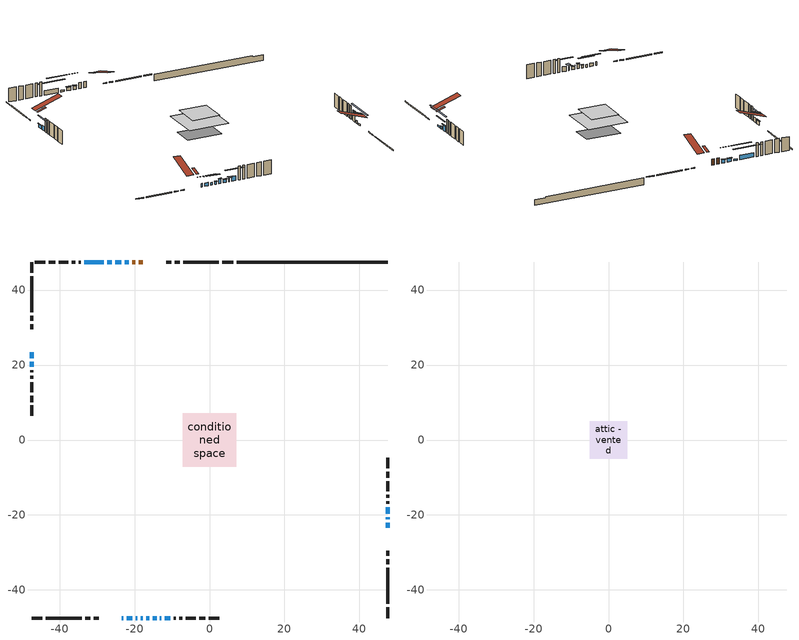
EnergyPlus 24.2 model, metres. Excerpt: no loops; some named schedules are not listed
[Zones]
conditioned space
 floor outside (Floor1 construction): -1.54,-1.54 -1.54,1.54 1.54,1.54 1.54,-1.54 z0.61
 floor outside (Floor2 construction): -0.81,-0.81 -0.81,0.81 0.81,0.81 0.81,-0.81 z0.61
 floor adiabatic (AdiabaticFloorConstruction): -7.17,-7.17 -7.17,7.17 7.17,7.17 7.17,-7.17 z3.05
 floor foundation (Slab1 construction): -6.22,-3.84 -6.22,3.84 6.22,3.84 6.22,-3.84 z-1.73
 wall outside (RimJoist1 construction): 6.31,47.47 3.46,47.47 / -47.47,-47.47 -44.62,-47.47 / -47.47,47.47 -47.47,44.62 / 47.47,-47.47 47.47,-44.62 z0.61:0.91
 wall outside (RimJoist2 construction): 2.53,47.47 -7.05,47.47 / -43.69,-47.47 -34.11,-47.47 / -47.47,43.69 -47.47,34.11 / 47.47,-43.69 47.47,-34.11 z0.61:0.91
 wall outside (RimJoist3 construction): -7.98,47.47 -9.29,47.47 / -33.18,-47.47 -31.87,-47.47 / -47.47,33.18 -47.47,31.87 / 47.47,-33.18 47.47,-31.87 z0.61:0.91
 wall outside (RimJoist4 construction): -10.22,47.47 -11.6,47.47 / -30.94,-47.47 -29.57,-47.47 / -47.47,30.94 -47.47,29.57 / 47.47,-30.94 47.47,-29.57 z0.61:0.91
 wall outside (AdiabaticWallConstruction 1): -17.8,47.47 -18.84,47.47 / -19.77,47.47 -20.6,47.47 z0.61:2.64
 wall outside (AdiabaticWallConstruction): -23.36,-47.47 -23.02,-47.47 z0.61:1.83; -22.09,-47.47 -20.64,-47.47 / -21.53,47.47 -22.62,47.47 / -23.55,47.47 -25.1,47.47 / -47.47,23.36 -47.47,21.83 z0.61:1.78; -19.71,-47.47 -19.23,-47.47 / -18.3,-47.47 -17.82,-47.47 z0.61:1.53; -16.89,-47.47 -16.13,-47.47 z0.61:2.29; -15.2,-47.47 -14.13,-47.47 z0.61:1.75; 47.47,-23.36 47.47,-22.09 / -26.03,47.47 -27.3,47.47 z0.61:1.17; -13.21,-47.47 -12.9,-47.47 z0.61:2.08; -11.97,-47.47 -10.52,-47.47 z0.61:2.36; 47.47,-21.16 47.47,-20.6 z0.61:1.58; 47.47,-19.67 47.47,-17.89 z0.61:2.62; -28.23,47.47 -33.41,47.47 / -47.47,20.91 -47.47,19.56 z0.61:2.16
 wall outside (Wall1 construction): -34.34,47.47 -34.94,47.47 / -9.59,-47.47 -9,-47.47 / -47.47,18.63 -47.47,18.03 / 47.47,-16.97 47.47,-16.37 z0.61:5.49
 wall outside (Wall2 construction): -35.87,47.47 -36.7,47.47 / -8.07,-47.47 -7.24,-47.47 / -47.47,17.11 -47.47,16.28 / 47.47,-15.44 47.47,-14.61 z0.61:5.49
 wall outside (Wall3 construction): -37.62,47.47 -40.26,47.47 / -6.31,-47.47 -3.67,-47.47 / -47.47,15.35 -47.47,12.71 / 47.47,-13.68 47.47,-11.04 z0.61:5.49
 wall outside (Wall4 construction): -41.19,47.47 -42.84,47.47 / -2.74,-47.47 -1.09,-47.47 / -47.47,11.78 -47.47,10.13 / 47.47,-10.12 47.47,-8.47 z0.61:5.49
 wall outside (Wall5 construction): -43.77,47.47 -46.55,47.47 / -0.17,-47.47 2.61,-47.47 / -47.47,9.2 -47.47,6.43 / 47.47,-7.54 47.47,-4.76 z0.61:5.49
 wall foundation (FoundationWall1 construction): 7.24,47.47,-1.73 7.24,47.47,0.61 43.45,47.47,0.61 43.45,47.47,0.26 47.47,47.47,0.26 47.47,47.47,-1.73
 window (WindowConstruction 13): -23.36,-47.47 -23.02,-47.47 z0.61:1.83
 window (WindowConstruction 5): -22.09,-47.47 -20.64,-47.47 z0.61:1.78
 window (WindowConstruction 6): -19.71,-47.47 -19.23,-47.47 z0.61:1.52
 window (WindowConstruction 7): -18.3,-47.47 -17.82,-47.47 z0.61:1.52
 window (WindowConstruction 8): -16.89,-47.47 -16.13,-47.47 z0.61:2.29
 window (WindowConstruction 9): -15.2,-47.47 -14.13,-47.47 z0.61:1.75
 window (WindowConstruction 10): -21.53,47.47 -22.62,47.47 z0.61:1.78
 window (WindowConstruction 11): -23.55,47.47 -25.1,47.47 z0.61:1.78
 window (WindowConstruction 12): -47.47,23.36 -47.47,21.83 z0.61:1.78
 window (WindowConstruction 15): 47.47,-23.36 47.47,-22.09 z0.61:1.17
 window (WindowConstruction 16): -26.03,47.47 -27.3,47.47 z0.61:1.17
 window (WindowConstruction 14): -13.2,-47.47 -12.9,-47.47 z0.61:2.08
 window (WindowConstruction): -11.97,-47.47 -10.52,-47.47 z0.61:2.36
 window (WindowConstruction 1): 47.47,-21.16 47.47,-20.6 z0.61:1.58
 window (WindowConstruction 2): 47.47,-19.67 47.47,-17.89 z0.61:2.62
 window (WindowConstruction 3): -28.23,47.47 -33.41,47.47 z0.61:2.16
 window (WindowConstruction 4): -47.47,20.91 -47.47,19.56 z0.61:2.16
 door (Door): -17.8,47.47 -18.84,47.47 z0.61:2.64
 door (Door 1): -19.77,47.47 -20.6,47.47 z0.61:2.64
 ceiling adiabatic (AdiabaticFloorConstruction): 7.17,-7.17 7.17,7.17 -7.17,7.17 -7.17,-7.17 z3.05
 roof outside (Roof2 construction): -16.87,47.47,5.49 -16.87,44.29,6.55 -16.04,44.29,6.55 -16.04,47.47,5.49; -24.29,-47.47,5.49 -24.29,-44.29,6.55 -25.13,-44.29,6.55 -25.13,-47.47,5.49; -47.47,24.29,5.49 -44.29,24.29,6.55 -44.29,25.13,6.55 -47.47,25.13,5.49; 47.47,-24.29,5.49 44.29,-24.29,6.55 44.29,-25.13,6.55 47.47,-25.13,5.49
attic - vented
 floor to conditioned space (Floor3 construction Reversed): -5.03,-5.03 -5.03,5.03 5.03,5.03 5.03,-5.03 z5.49
 roof outside (Roof1 construction): -15.11,47.47,5.49 -15.11,37.68,8.75 -12.53,37.68,8.75 -12.53,47.47,5.49; -26.05,-47.47,5.49 -26.05,-37.68,8.75 -28.64,-37.68,8.75 -28.64,-47.47,5.49; -47.47,26.05,5.49 -37.68,26.05,8.75 -37.68,28.64,8.75 -47.47,28.64,5.49; 47.47,-26.05,5.49 37.68,-26.05,8.75 37.68,-28.64,8.75 47.47,-28.64,5.49
shading: -18,-47.47 -24.73,-47.47 -24.73,-47.89 -18,-47.89 z4.42; -16.59,-47.47 -22.35,-47.47 -22.35,-47.89 -16.59,-47.89 z4.16; -17.62,-47.47 -18.5,-47.47 -18.5,-47.89 -17.62,-47.89 z1.73; -15.93,-47.47 -17.09,-47.47 -17.09,-47.89 -15.93,-47.89 z2.49; -13.93,-47.47 -15.4,-47.47 -15.4,-47.89 -13.93,-47.89 z1.95; -22.82,47.47 -21.33,47.47 -21.33,47.89 -22.82,47.89 z1.98; -25.3,47.47 -23.35,47.47 -23.35,47.89 -25.3,47.89 z1.98; -47.47,21.63 -47.47,23.56 -47.89,23.56 -47.89,21.63 z1.98; 47.47,-17.01 47.47,-28.44 47.89,-28.44 47.89,-17.01 z6.25; -32.38,47.47 -20.95,47.47 -20.95,47.89 -32.38,47.89 z6.25; -12.44,-47.47 -13.66,-47.47 -13.66,-48.69 -12.44,-48.69 z2.54; -7.88,-47.47 -14.61,-47.47 -14.61,-47.89 -7.88,-47.89 z5; 47.47,-17.96 47.47,-23.8 47.89,-23.8 47.89,-17.96 z4.22; 47.47,-17.69 47.47,-19.87 47.89,-19.87 47.89,-17.69 z2.82; -36.05,47.47 -25.59,47.47 -25.59,47.89 -36.05,47.89 z4.8; -47.47,16.92 -47.47,23.54 -47.89,23.54 -47.89,16.92 z4.8
[Building]
Building 1: Terrain=Suburbs
[Site:Location]
Ottawa Intl AP_ON: Latitude {deg}=45.32; Longitude {deg}=-75.67; Time Zone {hr}=-5; Elevation {m}=115; Keep Site Location Information=Yes
[Site:GroundTemperature:Shallow]
1.18808, -1.19398, -1.38475, -0.254337, 4.28362, 8.80044, 12.7163, 15.1969, 15.4076, 13.3901, 9.57408, 5.19582
[Site:WaterMainsTemperature]
Calculation Method=Schedule; Temperature Schedule=mains temperature schedule
[Material] Roughness=Rough; Thermal Absorptance=0.9
Name | Thickness {m} | Conductivity {W/m-K} | Density {kg/m3} | Specific Heat {J/kg-K} | Solar Absorptance | Visible Absorptance
asphalt or fiberglass shingles | 0.00635 | 0.162714 | 1121.4 | 1465.45 | 0.4 | 0.4
ceiling loosefill ins | 0.254 | 0.0480833 | 16.02 | 1046.75 | 0.7 | 0.7
ceiling stud and cavity | 0.1397 | 0.130704 | 65.682 | 1177.47 | 0.7 | 0.7
concrete 4.0 in. | 0.1016 | 1.803125 | 2242.8 | 837.4 | 0.7 | 0.7
concrete 8.0 in. | 0.2032 | 1.803125 | 2242.8 | 837.4 | 0.7 | 0.7
door material | 0.04445 | 0.053851 | 512.64 | 1214.23 | 0.7 | 0.7
exterior vertical ins | 0.0125472 | 0.029427 | 32.04 | 1214.23 | 0.7 | 0.7
floor covering | 0.0127 | 0.0433444 | 54.468 | 1339.84 | 0.6 | 0.6
floor rigid ins; rim joist rigid ins; wall rigid ins | 0.051816 | 0.029427 | 32.04 | 1214.23 | 0.7 | 0.7
floor rigid ins 1; roof rigid ins | 0.103632 | 0.029427 | 32.04 | 1214.23 | 0.7 | 0.7
floor rigid ins 2; wall rigid ins 1 | 0.512978 | 0.029427 | 32.04 | 1214.23 | 0.7 | 0.7
floor stud and cavity | 0.1397 | 0.0798006 | 92.3553 | 1139.71 | 0.7 | 0.7
floor stud and cavity 1 | 0.1397 | 1.3871 | 92.3553 | 1139.71 | 0.7 | 0.7
floor stud and cavity 2 | 0.1397 | 1.75129 | 37.0049 | 1207.88 | 0.7 | 0.7
furniture material conditioned space 1 | 0.1524 | 0.115458 | 640.8 | 1214.23 | 0.6 | 0.6
gypsum board | 0.0127 | 0.160291 | 801 | 837.4 | 0.6 | 0.6
gypsum board 1 | 0.0127 | 0.160291 | 801 | 837.4 | 0.7 | 0.7
osb sheathing 0.5 in. | 0.0127 | 0.115458 | 512.64 | 1214.23 | 0.7 | 0.7
osb sheathing 0.75 in. | 0.01905 | 0.115458 | 512.64 | 1214.23 | 0.7 | 0.7
osb sheathing 2.0 in. | 0.0508 | 0.115458 | 512.64 | 1214.23 | 0.7 | 0.7
rim joist stud and cavity | 0.0508 | 0.0349875 | 125.044 | 1163.47 | 0.6 | 0.6
rim joist stud and cavity 1 | 0.0508 | 0.0408305 | 125.044 | 1163.47 | 0.6 | 0.6
rim joist stud and cavity 2 | 0.0508 | 0.0353303 | 125.044 | 1163.47 | 0.6 | 0.6
rim joist stud and cavity 3 | 0.0508 | 0.0455349 | 125.044 | 1163.47 | 0.6 | 0.6
roof stud and cavity | 0.2032 | 0.179532 | 78.34581 | 1123.46 | 0.7 | 0.7
wall stud and cavity | 0.1397 | 0.201369 | 139.0536 | 1170.24 | 0.7 | 0.7
wall stud and cavity 1 | 0.1397 | 0.369029 | 139.0536 | 1170.24 | 0.7 | 0.7
wall stud and cavity 2 | 0.1397 | 0.217369 | 139.0536 | 1170.24 | 0.7 | 0.7
wall stud and cavity 3 | 0.1397 | 0.172477 | 139.0536 | 1170.24 | 0.7 | 0.7
wall stud and cavity 4 | 0.1397 | 0.219778 | 139.0536 | 1170.24 | 0.7 | 0.7
wall stud and cavity 5 | 0.0889 | 0.380278 | 52.3479 | 1209.89 | 0.7 | 0.7
wall stud and cavity 6 | 0.0889 | 0.391764 | 83.0341 | 1211.67 | 0.7 | 0.7
wood siding | 0.0254 | 0.102417 | 544.68 | 1172.36 | 0.4 | 0.4
wood siding 1; wood siding 2; wood siding 3 | 0.0254 | 0.102417 | 544.68 | 1172.36 | 0.7 | 0.7
[WindowMaterial:SimpleGlazingSystem]
Name | U-Factor {W/m2-K} | Solar Heat Gain Coefficient
WindowMaterial | 2.909975 | 0.64
WindowMaterial 1 | 3.00196 | 0.5
WindowMaterial 10 | 2.92644 | 0.61
WindowMaterial 11 | 2.927009 | 0.61
WindowMaterial 12 | 3.03659 | 0.55
WindowMaterial 13 | 3.06271 | 0.54
WindowMaterial 14 | 3.02183 | 0.49
WindowMaterial 2 | 2.97868 | 0.59
WindowMaterial 3 | 2.9077 | 0.64
WindowMaterial 4 | 2.918492 | 0.62
WindowMaterial 5 | 2.92871 | 0.61
WindowMaterial 6 | 3.01899 | 0.47
WindowMaterial 7 | 2.938365 | 0.65
WindowMaterial 8 | 2.94518 | 0.59
WindowMaterial 9 | 2.94291 | 0.59
[Construction]
AdiabaticFloorConstruction: floor stud and cavity 2, floor rigid ins 2, osb sheathing 0.75 in., floor covering
AdiabaticWallConstruction: wood siding 2, wall rigid ins 1, wall stud and cavity 5, gypsum board
AdiabaticWallConstruction 1: wood siding 3, wall rigid ins 1, wall stud and cavity 5, gypsum board
Door; Door 1: door material
Floor1 construction: floor stud and cavity, floor rigid ins, osb sheathing 0.75 in., floor covering
Floor2 construction: floor stud and cavity 1, floor rigid ins 1, osb sheathing 0.75 in., floor covering
Floor3 construction Reversed: gypsum board, ceiling stud and cavity, ceiling loosefill ins
FoundationWall1 construction: concrete 8.0 in., gypsum board 1
furniture construction conditioned space 1: furniture material conditioned space 1
PartitionWallConstruction: gypsum board, wall stud and cavity 6, gypsum board
RimJoist1 construction: wood siding 1, rim joist rigid ins, osb sheathing 2.0 in., rim joist stud and cavity
RimJoist2 construction: wood siding 1, rim joist rigid ins, osb sheathing 2.0 in., rim joist stud and cavity 1
RimJoist3 construction: wood siding 1, rim joist rigid ins, osb sheathing 2.0 in., rim joist stud and cavity 2
RimJoist4 construction: wood siding 1, rim joist rigid ins, osb sheathing 2.0 in., rim joist stud and cavity 3
Roof1 construction: asphalt or fiberglass shingles
Roof2 construction: asphalt or fiberglass shingles, roof rigid ins, osb sheathing 0.75 in., roof stud and cavity, gypsum board
Slab1 construction: concrete 4.0 in.
Wall1 construction: wood siding, wall rigid ins, osb sheathing 0.5 in., wall stud and cavity, gypsum board
Wall2 construction: wood siding, wall rigid ins, osb sheathing 0.5 in., wall stud and cavity 1, gypsum board
Wall3 construction: wood siding, wall rigid ins, osb sheathing 0.5 in., wall stud and cavity 2, gypsum board
Wall4 construction: wood siding, wall rigid ins, osb sheathing 0.5 in., wall stud and cavity 3, gypsum board
Wall5 construction: wood siding, wall rigid ins, osb sheathing 0.5 in., wall stud and cavity 4, gypsum board
WindowConstruction: WindowMaterial
WindowConstruction 1: WindowMaterial 1
WindowConstruction 10: WindowMaterial 9
WindowConstruction 11: WindowMaterial 10
WindowConstruction 12: WindowMaterial 11
WindowConstruction 13: WindowMaterial 12
WindowConstruction 14: WindowMaterial 13
WindowConstruction 15; WindowConstruction 16: WindowMaterial 14
WindowConstruction 2: WindowMaterial 2
WindowConstruction 3: WindowMaterial 3
WindowConstruction 4: WindowMaterial 4
WindowConstruction 5: WindowMaterial 5
WindowConstruction 6; WindowConstruction 7: WindowMaterial 6
WindowConstruction 8: WindowMaterial 7
WindowConstruction 9: WindowMaterial 8
[Zone] Multiplier=1; Part of Total Floor Area=Yes
Name | Volume {m3}
attic - vented | 53.6164
conditioned space | 772.8
[Space]
Name | Zone | Volume {m3}
attic - vented 1 | attic - vented | 53.6164
conditioned space 1 | conditioned space | 772.8
[ZoneInfiltration:EffectiveLeakageArea]
infil attic - vented 1: Zone or Space=attic - vented 1; Schedule=Always On Discrete; Effective Air Leakage Area {cm2}=4258.95; Stack Coefficient=0.000227063; Wind Coefficient=1.01811e-05
[ZoneMixing]
whole house fan mix: Zone or Space=attic - vented; Schedule=Always On Continuous; Design Flow Rate Calculation Method=Flow/Zone; Design Flow Rate {m3/s}=0; Source Zone or Space=conditioned space
[SurfaceProperty:ExposedFoundationPerimeter]
Slab1: Exposed Perimeter Calculation Method=TotalExposedPerimeter; Total Exposed Perimeter {m}=40.233
[InternalMass] Zone or ZoneList=conditioned space; Space or SpaceList=conditioned space 1
Name | Construction | Surface Area {m2}
furniture mass conditioned space 1 | furniture construction conditioned space 1 | 125.396
partition wall mass | PartitionWallConstruction | 313.49
[Lights]
interior lighting: Zone or ZoneList or Space or SpaceList=conditioned space 1; Schedule=interior lighting schedule; Design Level Calculation Method=LightingLevel; Lighting Level {W}=343.2; Return Air Fraction=0; Fraction Radiant=0.6; Fraction Visible=0.2; Fraction Replaceable=1
[People]
occupants: Zone or ZoneList or Space or SpaceList=conditioned space 1; Number of People Schedule=occupants schedule; Number of People Calculation Method=People; Number of People=3; Fraction Radiant=0.314171; Sensible Heat Fraction=0.56303; Activity Level Schedule=occupants activity schedule; Carbon Dioxide Generation Rate {m3/s-W}=0; Enable ASHRAE 55 Comfort Warnings=No; Mean Radiant Temperature Calculation Type=EnclosureAveraged
[ElectricEquipment] Zone or ZoneList or Space or SpaceList=conditioned space 1; Design Level Calculation Method=EquipmentLevel
Name | Schedule | Design Level {W} | Fraction Latent | Fraction Radiant | Fraction Lost
clothes dryer | clothes dryer schedule | 140.772 | 0.015 | 0.081 | 0.85
clothes washer | clothes washer schedule | 32.1985 | 0.03 | 0.162 | 0.7
cooking range | cooking range schedule | 215.147 | 0.08 | 0.432 | 0.2
dishwasher | dishwasher schedule | 66.8632 | 0.3 | 0.18 | 0.4
fridge | fridge schedule | 72.9452 | 0 | 0.6 | 0
mech vent bath fan 0 | mech vent bath fan 0 schedule | 43 | 0 | 0 | 1
mech vent bath fan 1 | mech vent bath fan 1 schedule | 43 | 0 | 0 | 1
mech vent house fan | mech vent house fan schedule | 50.5467 | 0 | 0 | 0.5
mech vent house fan cfis | mech vent house fan cfis schedule | 0 | 0 | 0 | 0
mech vent range fan 0 | mech vent range fan 0 schedule | 43 | 0 | 0 | 1
misc plug loads | misc plug loads schedule | 494.7 | 0.045 | 0.513 | 0.1
whole house fan | Always On Discrete | 0 | 0 | 0 | 1
[OtherEquipment] Zone or ZoneList or Space or SpaceList=conditioned space 1; Design Level Calculation Method=EquipmentLevel
Name | Fuel Type | Schedule | Design Level {W} | Fraction Latent | Fraction Radiant | Fraction Lost
clothes dryer 1 | Electricity | clothes dryer schedule | 0 | 0.015 | 0.081 | 0.85
cooking range 1 | Electricity | cooking range schedule | 0 | 0.08 | 0.432 | 0.2
general water use latent | None | general water use schedule | 62.594 | 1 | 0 | 0
general water use sensible | None | general water use schedule | -61.6891 | 0 | 0.6 | 0
mech vent house fan latent load | None | Always On Discrete | 0 | 1 | 0 | 0
mech vent house fan sensible load | None | Always On Discrete | 0 | 0 | 0 | 0
water heater energy adjustment1 | NaturalGas | Always On Discrete | 0.01 | 0 | 0 | 1
[ZoneInfiltration:DesignFlowRate] Zone or ZoneList or Space or SpaceList=conditioned space 1; Schedule=Always On Discrete; Design Flow Rate Calculation Method=Flow/Zone; Design Flow Rate {m3/s}=0
infil flow; natural vent flow; whole house fan flow
[Foundation:Kiva]
Foundation Kiva 1: Initial Indoor Air Temperature {C}=18; Wall Height Above Grade {m}=0.609996; Wall Depth Below Slab {m}=0.2032; Custom Block Material Name 1=exterior vertical ins; Custom Block Depth 1 {m}=2.34001; Custom Block X Position 1 {m}=0.2159; Custom Block Z Position 1 {m}=0
[Foundation:Kiva:Settings]
Soil Conductivity {W/m-K}=0.849921; Soil Density {kg/m3}=1842.3; Soil Specific Heat {J/kg-K}=418.7; Ground Solar Absorptivity=0.9; Ground Thermal Absorptivity=0.9; Ground Surface Roughness {m}=0.03; Far-Field Width {m}=40; Deep-Ground Boundary Condition=ZeroFlux; Deep-Ground Depth {m}=40; Minimum Cell Dimension {m}=0.2; Maximum Cell Growth Coefficient=3; Simulation Timestep=Timestep
[Exterior:Lights]
exterior lighting: Schedule=exterior lighting schedule; Design Level {W}=75.6
[Schedule:Constant]
Name | Hourly Value
Always On Continuous; mech vent house fan schedule; mech vent house fan cfis schedule; Always On Discrete | 1
occupants activity schedule | 117.228
fridge schedule | 0
[Schedule:Week:Daily]
interior lighting schedule Week Rule - Jan1-Jan27: interior lighting schedule day, interior lighting schedule day, interior lighting schedule day, interior lighting schedule day, interior lighting schedule day, interior lighting schedule day, interior lighting schedule day, interior lighting schedule default day, interior lighting schedule default day, interior lighting schedule default day, interior lighting schedule default day, interior lighting schedule default day
interior lighting schedule Week Rule - Jan28-Feb3: interior lighting schedule day, interior lighting schedule day, interior lighting schedule day, interior lighting schedule day, interior lighting schedule day 1, interior lighting schedule day 1, interior lighting schedule day 1, interior lighting schedule default day, interior lighting schedule default day, interior lighting schedule default day, interior lighting schedule default day, interior lighting schedule default day
interior lighting schedule Week Rule - Feb4-Feb24: interior lighting schedule day 1, interior lighting schedule day 1, interior lighting schedule day 1, interior lighting schedule day 1, interior lighting schedule day 1, interior lighting schedule day 1, interior lighting schedule day 1, interior lighting schedule default day, interior lighting schedule default day, interior lighting schedule default day, interior lighting schedule default day, interior lighting schedule default day
interior lighting schedule Week Rule - Feb25-Mar3: interior lighting schedule day 1, interior lighting schedule day 1, interior lighting schedule day 1, interior lighting schedule day 1, interior lighting schedule day 2, interior lighting schedule day 2, interior lighting schedule day 2, interior lighting schedule default day, interior lighting schedule default day, interior lighting schedule default day, interior lighting schedule default day, interior lighting schedule default day
interior lighting schedule Week Rule - Mar4-Mar31: interior lighting schedule day 2, interior lighting schedule day 2, interior lighting schedule day 2, interior lighting schedule day 2, interior lighting schedule day 2, interior lighting schedule day 2, interior lighting schedule day 2, interior lighting schedule default day, interior lighting schedule default day, interior lighting schedule default day, interior lighting schedule default day, interior lighting schedule default day
interior lighting schedule Week Rule - Apr1-Apr28: interior lighting schedule day 3, interior lighting schedule day 3, interior lighting schedule day 3, interior lighting schedule day 3, interior lighting schedule day 3, interior lighting schedule day 3, interior lighting schedule day 3, interior lighting schedule default day, interior lighting schedule default day, interior lighting schedule default day, interior lighting schedule default day, interior lighting schedule default day
interior lighting schedule Week Rule - Apr29-May5: interior lighting schedule day 3, interior lighting schedule day 3, interior lighting schedule day 4, interior lighting schedule day 4, interior lighting schedule day 4, interior lighting schedule day 4, interior lighting schedule day 4, interior lighting schedule default day, interior lighting schedule default day, interior lighting schedule default day, interior lighting schedule default day, interior lighting schedule default day
interior lighting schedule Week Rule - May6-May26: interior lighting schedule day 4, interior lighting schedule day 4, interior lighting schedule day 4, interior lighting schedule day 4, interior lighting schedule day 4, interior lighting schedule day 4, interior lighting schedule day 4, interior lighting schedule default day, interior lighting schedule default day, interior lighting schedule default day, interior lighting schedule default day, interior lighting schedule default day
interior lighting schedule Week Rule - May27-Jun2: interior lighting schedule day 4, interior lighting schedule day 4, interior lighting schedule day 4, interior lighting schedule day 4, interior lighting schedule day 4, interior lighting schedule day 5, interior lighting schedule day 5, interior lighting schedule default day, interior lighting schedule default day, interior lighting schedule default day, interior lighting schedule default day, interior lighting schedule default day
interior lighting schedule Week Rule - Jun3-Jun30: interior lighting schedule day 5, interior lighting schedule day 5, interior lighting schedule day 5, interior lighting schedule day 5, interior lighting schedule day 5, interior lighting schedule day 5, interior lighting schedule day 5, interior lighting schedule default day, interior lighting schedule default day, interior lighting schedule default day, interior lighting schedule default day, interior lighting schedule default day
interior lighting schedule Week Rule - Jul1-Jul28: interior lighting schedule day 6, interior lighting schedule day 6, interior lighting schedule day 6, interior lighting schedule day 6, interior lighting schedule day 6, interior lighting schedule day 6, interior lighting schedule day 6, interior lighting schedule default day, interior lighting schedule default day, interior lighting schedule default day, interior lighting schedule default day, interior lighting schedule default day
interior lighting schedule Week Rule - Jul29-Aug4: interior lighting schedule day 6, interior lighting schedule day 6, interior lighting schedule day 6, interior lighting schedule day 7, interior lighting schedule day 7, interior lighting schedule day 7, interior lighting schedule day 7, interior lighting schedule default day, interior lighting schedule default day, interior lighting schedule default day, interior lighting schedule default day, interior lighting schedule default day
interior lighting schedule Week Rule - Aug5-Aug25: interior lighting schedule day 7, interior lighting schedule day 7, interior lighting schedule day 7, interior lighting schedule day 7, interior lighting schedule day 7, interior lighting schedule day 7, interior lighting schedule day 7, interior lighting schedule default day, interior lighting schedule default day, interior lighting schedule default day, interior lighting schedule default day, interior lighting schedule default day
interior lighting schedule Week Rule - Aug26-Sep1: interior lighting schedule day 7, interior lighting schedule day 7, interior lighting schedule day 7, interior lighting schedule day 7, interior lighting schedule day 7, interior lighting schedule day 7, interior lighting schedule day 8, interior lighting schedule default day, interior lighting schedule default day, interior lighting schedule default day, interior lighting schedule default day, interior lighting schedule default day
interior lighting schedule Week Rule - Sep2-Sep29: interior lighting schedule day 8, interior lighting schedule day 8, interior lighting schedule day 8, interior lighting schedule day 8, interior lighting schedule day 8, interior lighting schedule day 8, interior lighting schedule day 8, interior lighting schedule default day, interior lighting schedule default day, interior lighting schedule default day, interior lighting schedule default day, interior lighting schedule default day
interior lighting schedule Week Rule - Sep30-Oct6: interior lighting schedule day 8, interior lighting schedule day 9, interior lighting schedule day 9, interior lighting schedule day 9, interior lighting schedule day 9, interior lighting schedule day 9, interior lighting schedule day 9, interior lighting schedule default day, interior lighting schedule default day, interior lighting schedule default day, interior lighting schedule default day, interior lighting schedule default day
interior lighting schedule Week Rule - Oct7-Oct27: interior lighting schedule day 9, interior lighting schedule day 9, interior lighting schedule day 9, interior lighting schedule day 9, interior lighting schedule day 9, interior lighting schedule day 9, interior lighting schedule day 9, interior lighting schedule default day, interior lighting schedule default day, interior lighting schedule default day, interior lighting schedule default day, interior lighting schedule default day
interior lighting schedule Week Rule - Oct28-Nov3: interior lighting schedule day 9, interior lighting schedule day 9, interior lighting schedule day 9, interior lighting schedule day 9, interior lighting schedule day 10, interior lighting schedule day 10, interior lighting schedule day 10, interior lighting schedule default day, interior lighting schedule default day, interior lighting schedule default day, interior lighting schedule default day, interior lighting schedule default day
interior lighting schedule Week Rule - Nov4-Nov24: interior lighting schedule day 10, interior lighting schedule day 10, interior lighting schedule day 10, interior lighting schedule day 10, interior lighting schedule day 10, interior lighting schedule day 10, interior lighting schedule day 10, interior lighting schedule default day, interior lighting schedule default day, interior lighting schedule default day, interior lighting schedule default day, interior lighting schedule default day
interior lighting schedule Week Rule - Nov25-Dec1: interior lighting schedule day 10, interior lighting schedule day 10, interior lighting schedule day 10, interior lighting schedule day 10, interior lighting schedule day 10, interior lighting schedule day 10, interior lighting schedule day 11, interior lighting schedule default day, interior lighting schedule default day, interior lighting schedule default day, interior lighting schedule default day, interior lighting schedule default day
interior lighting schedule Week Rule - Dec2-Dec31: interior lighting schedule day 11, interior lighting schedule day 11, interior lighting schedule day 11, interior lighting schedule day 11, interior lighting schedule day 11, interior lighting schedule day 11, interior lighting schedule day 11, interior lighting schedule default day, interior lighting schedule default day, interior lighting schedule default day, interior lighting schedule default day, interior lighting schedule default day
occupants schedule Week Rule - Jan1-Dec31: occupants schedule day, occupants schedule day, occupants schedule day, occupants schedule day, occupants schedule day, occupants schedule day, occupants schedule day, occupants schedule default day, occupants schedule default day, occupants schedule default day, occupants schedule default day, occupants schedule default day
clothes dryer schedule Week Rule - Jan1-Dec31: clothes dryer schedule day, clothes dryer schedule day, clothes dryer schedule day, clothes dryer schedule day, clothes dryer schedule day, clothes dryer schedule day, clothes dryer schedule day, clothes dryer schedule default day, clothes dryer schedule default day, clothes dryer schedule default day, clothes dryer schedule default day, clothes dryer schedule default day
clothes washer schedule Week Rule - Jan1-Dec31: clothes washer schedule day, clothes washer schedule day, clothes washer schedule day, clothes washer schedule day, clothes washer schedule day, clothes washer schedule day, clothes washer schedule day, clothes washer schedule default day, clothes washer schedule default day, clothes washer schedule default day, clothes washer schedule default day, clothes washer schedule default day
cooking range schedule Week Rule - Jan1-Dec31: cooking range schedule day, cooking range schedule day, cooking range schedule day, cooking range schedule day, cooking range schedule day, cooking range schedule day, cooking range schedule day, cooking range schedule default day, cooking range schedule default day, cooking range schedule default day, cooking range schedule default day, cooking range schedule default day
dishwasher schedule Week Rule - Jan1-Dec31: dishwasher schedule day, dishwasher schedule day, dishwasher schedule day, dishwasher schedule day, dishwasher schedule day, dishwasher schedule day, dishwasher schedule day, dishwasher schedule default day, dishwasher schedule default day, dishwasher schedule default day, dishwasher schedule default day, dishwasher schedule default day
mech vent bath fan 0 schedule Week Rule - Jan1-Dec31: mech vent bath fan 0 schedule day, mech vent bath fan 0 schedule day, mech vent bath fan 0 schedule day, mech vent bath fan 0 schedule day, mech vent bath fan 0 schedule day, mech vent bath fan 0 schedule day, mech vent bath fan 0 schedule day, mech vent bath fan 0 schedule default day, mech vent bath fan 0 schedule default day, mech vent bath fan 0 schedule default day, mech vent bath fan 0 schedule default day, mech vent bath fan 0 schedule default day
mech vent bath fan 1 schedule Week Rule - Jan1-Dec31: mech vent bath fan 1 schedule day, mech vent bath fan 1 schedule day, mech vent bath fan 1 schedule day, mech vent bath fan 1 schedule day, mech vent bath fan 1 schedule day, mech vent bath fan 1 schedule day, mech vent bath fan 1 schedule day, mech vent bath fan 1 schedule default day, mech vent bath fan 1 schedule default day, mech vent bath fan 1 schedule default day, mech vent bath fan 1 schedule default day, mech vent bath fan 1 schedule default day
mech vent range fan 0 schedule Week Rule - Jan1-Dec31: mech vent range fan 0 schedule day, mech vent range fan 0 schedule day, mech vent range fan 0 schedule day, mech vent range fan 0 schedule day, mech vent range fan 0 schedule day, mech vent range fan 0 schedule day, mech vent range fan 0 schedule day, mech vent range fan 0 schedule default day, mech vent range fan 0 schedule default day, mech vent range fan 0 schedule default day, mech vent range fan 0 schedule default day, mech vent range fan 0 schedule default day
misc plug loads schedule Week Rule - Jan1-Dec31: misc plug loads schedule day, misc plug loads schedule day, misc plug loads schedule day, misc plug loads schedule day, misc plug loads schedule day, misc plug loads schedule day, misc plug loads schedule day, misc plug loads schedule default day, misc plug loads schedule default day, misc plug loads schedule default day, misc plug loads schedule default day, misc plug loads schedule default day
general water use schedule Week Rule - Jan1-Dec31: general water use schedule day, general water use schedule day, general water use schedule day, general water use schedule day, general water use schedule day, general water use schedule day, general water use schedule day, general water use schedule default day, general water use schedule default day, general water use schedule default day, general water use schedule default day, general water use schedule default day
exterior lighting schedule Week Rule - Jan1-Jan27: exterior lighting schedule day, exterior lighting schedule day, exterior lighting schedule day, exterior lighting schedule day, exterior lighting schedule day, exterior lighting schedule day, exterior lighting schedule day, exterior lighting schedule default day, exterior lighting schedule default day, exterior lighting schedule default day, exterior lighting schedule default day, exterior lighting schedule default day
exterior lighting schedule Week Rule - Jan28-Feb3: exterior lighting schedule day, exterior lighting schedule day, exterior lighting schedule day, exterior lighting schedule day, exterior lighting schedule day 1, exterior lighting schedule day 1, exterior lighting schedule day 1, exterior lighting schedule default day, exterior lighting schedule default day, exterior lighting schedule default day, exterior lighting schedule default day, exterior lighting schedule default day
[Schedule:Year]
interior lighting schedule: interior lighting schedule Week Rule - Jan1-Jan27, 1, 1, 1, 27, interior lighting schedule Week Rule - Jan28-Feb3, 1, 28, 2, 3, interior lighting schedule Week Rule - Feb4-Feb24, 2, 4, 2, 24, interior lighting schedule Week Rule - Feb25-Mar3, 2, 25, 3, 3, interior lighting schedule Week Rule - Mar4-Mar31, 3, 4, 3, 31, interior lighting schedule Week Rule - Apr1-Apr28, 4, 1, 4, 28, interior lighting schedule Week Rule - Apr29-May5, 4, 29, 5, 5, interior lighting schedule Week Rule - May6-May26, 5, 6, 5, 26, interior lighting schedule Week Rule - May27-Jun2, 5, 27, 6, 2, interior lighting schedule Week Rule - Jun3-Jun30, 6, 3, 6, 30, interior lighting schedule Week Rule - Jul1-Jul28, 7, 1, 7, 28, interior lighting schedule Week Rule - Jul29-Aug4, 7, 29, 8, 4, interior lighting schedule Week Rule - Aug5-Aug25, 8, 5, 8, 25, interior lighting schedule Week Rule - Aug26-Sep1, 8, 26, 9, 1, interior lighting schedule Week Rule - Sep2-Sep29, 9, 2, 9, 29, interior lighting schedule Week Rule - Sep30-Oct6, 9, 30, 10, 6, interior lighting schedule Week Rule - Oct7-Oct27, 10, 7, 10, 27, interior lighting schedule Week Rule - Oct28-Nov3, 10, 28, 11, 3, interior lighting schedule Week Rule - Nov4-Nov24, 11, 4, 11, 24, interior lighting schedule Week Rule - Nov25-Dec1, 11, 25, 12, 1, interior lighting schedule Week Rule - Dec2-Dec31, 12, 2, 12, 31
occupants schedule: occupants schedule Week Rule - Jan1-Dec31, 1, 1, 12, 31
clothes dryer schedule: clothes dryer schedule Week Rule - Jan1-Dec31, 1, 1, 12, 31
clothes washer schedule: clothes washer schedule Week Rule - Jan1-Dec31, 1, 1, 12, 31
cooking range schedule: cooking range schedule Week Rule - Jan1-Dec31, 1, 1, 12, 31
dishwasher schedule: dishwasher schedule Week Rule - Jan1-Dec31, 1, 1, 12, 31
mech vent bath fan 0 schedule: mech vent bath fan 0 schedule Week Rule - Jan1-Dec31, 1, 1, 12, 31
mech vent bath fan 1 schedule: mech vent bath fan 1 schedule Week Rule - Jan1-Dec31, 1, 1, 12, 31
mech vent range fan 0 schedule: mech vent range fan 0 schedule Week Rule - Jan1-Dec31, 1, 1, 12, 31
misc plug loads schedule: misc plug loads schedule Week Rule - Jan1-Dec31, 1, 1, 12, 31
general water use schedule: general water use schedule Week Rule - Jan1-Dec31, 1, 1, 12, 31
exterior lighting schedule: exterior lighting schedule Week Rule - Jan1-Jan27, 1, 1, 1, 27, exterior lighting schedule Week Rule - Jan28-Feb3, 1, 28, 2, 3, exterior lighting schedule Week Rule - Feb4-Feb24, 2, 4, 2, 24, exterior lighting schedule Week Rule - Feb25-Mar3, 2, 25, 3, 3, exterior lighting schedule Week Rule - Mar4-Mar31, 3, 4, 3, 31, exterior lighting schedule Week Rule - Apr1-Apr28, 4, 1, 4, 28, exterior lighting schedule Week Rule - Apr29-May5, 4, 29, 5, 5, exterior lighting schedule Week Rule - May6-May26, 5, 6, 5, 26, exterior lighting schedule Week Rule - May27-Jun2, 5, 27, 6, 2, exterior lighting schedule Week Rule - Jun3-Jun30, 6, 3, 6, 30, exterior lighting schedule Week Rule - Jul1-Jul28, 7, 1, 7, 28, exterior lighting schedule Week Rule - Jul29-Aug4, 7, 29, 8, 4, exterior lighting schedule Week Rule - Aug5-Aug25, 8, 5, 8, 25, exterior lighting schedule Week Rule - Aug26-Sep1, 8, 26, 9, 1, exterior lighting schedule Week Rule - Sep2-Sep29, 9, 2, 9, 29, exterior lighting schedule Week Rule - Sep30-Oct6, 9, 30, 10, 6, exterior lighting schedule Week Rule - Oct7-Oct27, 10, 7, 10, 27, exterior lighting schedule Week Rule - Oct28-Nov3, 10, 28, 11, 3, exterior lighting schedule Week Rule - Nov4-Nov24, 11, 4, 11, 24, exterior lighting schedule Week Rule - Nov25-Dec1, 11, 25, 12, 1, exterior lighting schedule Week Rule - Dec2-Dec31, 12, 2, 12, 31
[Schedule:Compact]
mains temperature schedule: Through: 01/01, For: AllDays, Until: 24:00, 5.98056, Through: 01/02, For: AllDays, Until: 24:00, 5.90111, Through: 01/03, For: AllDays, Until: 24:00, 5.82222, Through: 01/04, For: AllDays, Until: 24:00, 5.74556, Through: 01/05, For: AllDays, Until: 24:00, 5.66944, Through: 01/06, For: AllDays, Until: 24:00, 5.595, Through: 01/07, For: AllDays, Until: 24:00, 5.52222, Through: 01/08, For: AllDays, Until: 24:00, 5.45, Through: 01/09, For: AllDays, Until: 24:00, 5.38, Through: 01/10, For: AllDays, Until: 24:00, 5.31111, Through: 01/11, For: AllDays, Until: 24:00, 5.24333, Through: 01/12, For: AllDays, Until: 24:00, 5.17778, Through: 01/13, For: AllDays, Until: 24:00, 5.11333, Through: 01/14, For: AllDays, Until: 24:00, 5.05, Through: 01/15, For: AllDays, Until: 24:00, 4.98833, Through: 01/16, For: AllDays, Until: 24:00, 4.92889, Through: 01/17, For: AllDays, Until: 24:00, 4.87, Through: 01/18, For: AllDays, Until: 24:00, 4.81333, Through: 01/19, For: AllDays, Until: 24:00, 4.75833, Through: 01/20, For: AllDays, Until: 24:00, 4.70444, Through: 01/21, For: AllDays, Until: 24:00, 4.65278, Through: 01/22, For: AllDays, Until: 24:00, 4.60222, Through: 01/23, For: AllDays, Until: 24:00, 4.55333, Through: 01/24, For: AllDays, Until: 24:00, 4.50667, Through: 01/25, For: AllDays, Until: 24:00, 4.46111, Through: 01/26, For: AllDays, Until: 24:00, 4.41722, Through: 01/27, For: AllDays, Until: 24:00, 4.37556, Through: 01/28, For: AllDays, Until: 24:00, 4.335, Through: 01/29, For: AllDays, Until: 24:00, 4.29667, Through: 01/30, For: AllDays, Until: 24:00, 4.26, Through: 01/31, For: AllDays, Until: 24:00, 4.225, Through: 02/01, For: AllDays, Until: 24:00, 4.19167, Through: 02/02, For: AllDays, Until: 24:00, 4.16, Through: 02/03, For: AllDays, Until: 24:00, 4.13056, Through: 02/04, For: AllDays, Until: 24:00, 4.10278, Through: 02/05, For: AllDays, Until: 24:00, 4.07667, Through: 02/06, For: AllDays, Until: 24:00, 4.05222, Through: 02/07, For: AllDays, Until: 24:00, 4.03, Through: 02/08, For: AllDays, Until: 24:00, 4.00889, Through: 02/09, For: AllDays, Until: 24:00, 3.99056, Through: 02/10, For: AllDays, Until: 24:00, 3.97333, Through: 02/11, For: AllDays, Until: 24:00, 3.95833, Through: 02/12, For: AllDays, Until: 24:00, 3.945, Through: 02/13, For: AllDays, Until: 24:00, 3.93333, Through: 02/14, For: AllDays, Until: 24:00, 3.92389, Through: 02/15, For: AllDays, Until: 24:00, 3.91611, Through: 02/16, For: AllDays, Until: 24:00, 3.91, Through: 02/17, For: AllDays, Until: 24:00, 3.90611, Through: 02/18, For: AllDays, Until: 24:00, 3.90389, Through: 02/19, For: AllDays, Until: 24:00, 3.90389, Through: 02/20, For: AllDays, Until: 24:00, 3.905, Through: 02/21, For: AllDays, Until: 24:00, 3.90889, Through: 02/22, For: AllDays, Until: 24:00, 3.91389, Through: 02/23, For: AllDays, Until: 24:00, 3.92111, Through: 02/24, For: AllDays, Until: 24:00, 3.93, Through: 02/25, For: AllDays, Until: 24:00, 3.94056, Through: 02/26, For: AllDays, Until: 24:00, 3.95333, Through: 02/27, For: AllDays, Until: 24:00, 3.96778, Through: 02/28, For: AllDays, Until: 24:00, 3.98444, Through: 03/01, For: AllDays, Until: 24:00, 4.00278, Through: 03/02, For: AllDays, Until: 24:00, 4.02278, Through: 03/03, For: AllDays, Until: 24:00, 4.04444, Through: 03/04, For: AllDays, Until: 24:00, 4.06833, Through: 03/05, For: AllDays, Until: 24:00, 4.09389, Through: 03/06, For: AllDays, Until: 24:00, 4.12111, Through: 03/07, For: AllDays, Until: 24:00, 4.15, Through: 03/08, For: AllDays, Until: 24:00, 4.18111, Through: 03/09, For: AllDays, Until: 24:00, 4.21333, Through: 03/10, For: AllDays, Until: 24:00, 4.24778, Through: 03/11, For: AllDays, Until: 24:00, 4.28389, Through: 03/12, For: AllDays, Until: 24:00, 4.32222, Through: 03/13, For: AllDays, Until: 24:00, 4.36167, Through: 03/14, For: AllDays, Until: 24:00, 4.40333, Through: 03/15, For: AllDays, Until: 24:00, 4.44611, Through: 03/16, For: AllDays, Until: 24:00, 4.49111, Through: 03/17, For: AllDays, Until: 24:00, 4.53722, Through: 03/18, For: AllDays, Until: 24:00, 4.58556, Through: 03/19, For: AllDays, Until: 24:00, 4.63556, Through: 03/20, For: AllDays, Until: 24:00, 4.68667, Through: 03/21, For: AllDays, Until: 24:00, 4.74, Through: 03/22, For: AllDays, Until: 24:00, 4.79444, Through: 03/23, For: AllDays, Until: 24:00, 4.85111, Through: 03/24, For: AllDays, Until: 24:00, 4.90889, Through: 03/25, For: AllDays, Until: 24:00, 4.96833, Through: 03/26, For: AllDays, Until: 24:00, 5.02944, Through: 03/27, For: AllDays, Until: 24:00, 5.09167, Through: 03/28, For: AllDays, Until: 24:00, 5.15556, Through: 03/29, For: AllDays, Until: 24:00, 5.22111, Through: 03/30, For: AllDays, Until: 24:00, 5.28833, Through: 03/31, For: AllDays, Until: 24:00, 5.35667, Through: 04/01, For: AllDays, Until: 24:00, 5.42667, Through: 04/02, For: AllDays, Until: 24:00, 5.49778, Through: 04/03, For: AllDays, Until: 24:00, 5.57056, Through: 04/04, For: AllDays, Until: 24:00, 5.64444, Through: 04/05, For: AllDays, Until: 24:00, 5.71944, Through: 04/06, For: AllDays, Until: 24:00, 5.79611, Through: 04/07, For: AllDays, Until: 24:00, 5.87444, Through: 04/08, For: AllDays, Until: 24:00, 5.95389, Through: 04/09, For: AllDays, Until: 24:00, 6.03389, Through: 04/10, For: AllDays, Until: 24:00, 6.11611, Through: 04/11, For: AllDays, Until: 24:00, 6.19889, Through: 04/12, For: AllDays, Until: 24:00, 6.28278, Through: 04/13, For: AllDays, Until: 24:00, 6.36833, Through: 04/14, For: AllDays, Until: 24:00, 6.45444, Through: 04/15, For: AllDays, Until: 24:00, 6.54222, Through: 04/16, For: AllDays, Until: 24:00, 6.63056, Through: 04/17, For: AllDays, Until: 24:00, 6.72056, Through: 04/18, For: AllDays, Until: 24:00, 6.81111, Through: 04/19, For: AllDays, Until: 24:00, 6.90278, Through: 04/20, For: AllDays, Until: 24:00, 6.99556, Through: 04/21, For: AllDays, Until: 24:00, 7.08889, Through: 04/22, For: AllDays, Until: 24:00, 7.18333, Through: 04/23, For: AllDays, Until: 24:00, 7.27889, Through: 04/24, For: AllDays, Until: 24:00, 7.375, Through: 04/25, For: AllDays, Until: 24:00, 7.47222, Through: 04/26, For: AllDays, Until: 24:00, 7.57, Through: 04/27, For: AllDays, Until: 24:00, 7.66889, Through: 04/28, For: AllDays, Until: 24:00, 7.76833, Through: 04/29, For: AllDays, Until: 24:00, 7.86833, Through: 04/30, For: AllDays, Until: 24:00, 7.96889, Through: 05/01, For: AllDays, Until: 24:00, 8.07056, Through: 05/02, For: AllDays, Until: 24:00, 8.17278, Through: 05/03, For: AllDays, Until: 24:00, 8.275, Through: 05/04, For: AllDays, Until: 24:00, 8.37833, Through: 05/05, For: AllDays, Until: 24:00, 8.48222, Through: 05/06, For: AllDays, Until: 24:00, 8.58667, Through: 05/07, For: AllDays, Until: 24:00, 8.69111, Through: 05/08, For: AllDays, Until: 24:00, 8.79667, Through: 05/09, For: AllDays, Until: 24:00, 8.90222, Through: 05/10, For: AllDays, Until: 24:00, 9.00833, Through: 05/11, For: AllDays, Until: 24:00, 9.11444, Through: 05/12, For: AllDays, Until: 24:00, 9.22111, Through: 05/13, For: AllDays, Until: 24:00, 9.32778, Through: 05/14, For: AllDays, Until: 24:00, 9.435, Through: 05/15, For: AllDays, Until: 24:00, 9.54278, Through: 05/16, For: AllDays, Until: 24:00, 9.65, Through: 05/17, For: AllDays, Until: 24:00, 9.75778, Through: 05/18, For: AllDays, Until: 24:00, 9.86611, Through: 05/19, For: AllDays, Until: 24:00, 9.97389, Through: 05/20, For: AllDays, Until: 24:00, 10.0822, Through: 05/21, For: AllDays, Until: 24:00, 10.19, Through: 05/22, For: AllDays, Until: 24:00, 10.2983, Through: 05/23, For: AllDays, Until: 24:00, 10.4061, Through: 05/24, For: AllDays, Until: 24:00, 10.5139, Through: 05/25, For: AllDays, Until: 24:00, 10.6222, Through: 05/26, For: AllDays, Until: 24:00, 10.73, Through: 05/27, For: AllDays, Until: 24:00, 10.8372, Through: 05/28, For: AllDays, Until: 24:00, 10.945, Through: 05/29, For: AllDays, Until: 24:00, 11.0517, Through: 05/30, For: AllDays, Until: 24:00, 11.1589, Through: 05/31, For: AllDays, Until: 24:00, 11.2656, Through: 06/01, For: AllDays, Until: 24:00, 11.3717, Through: 06/02, For: AllDays, Until: 24:00, 11.4778, Through: 06/03, For: AllDays, Until: 24:00, 11.5833, Through: 06/04, For: AllDays, Until: 24:00, 11.6883, Through: 06/05, For: AllDays, Until: 24:00, 11.7933, Through: 06/06, For: AllDays, Until: 24:00, 11.8972, Through: 06/07, For: AllDays, Until: 24:00, 12.0011, Through: 06/08, For: AllDays, Until: 24:00, 12.1044, Through: 06/09, For: AllDays, Until: 24:00, 12.2067, Through: 06/10, For: AllDays, Until: 24:00, 12.3089, Through: 06/11, For: AllDays, Until: 24:00, 12.4106, Through: 06/12, For: AllDays, Until: 24:00, 12.5111, Through: 06/13, For: AllDays, Until: 24:00, 12.6111, Through: 06/14, For: AllDays, Until: 24:00, 12.7106, Through: 06/15, For: AllDays, Until: 24:00, 12.8089, Through: 06/16, For: AllDays, Until: 24:00, 12.9067, Through: 06/17, For: AllDays, Until: 24:00, 13.0039, Through: 06/18, For: AllDays, Until: 24:00, 13.1, Through: 06/19, For: AllDays, Until: 24:00, 13.195, Through: 06/20, For: AllDays, Until: 24:00, 13.2894, Through: 06/21, For: AllDays, Until: 24:00, 13.3833, Through: 06/22, For: AllDays, Until: 24:00, 13.4756, Through: 06/23, For: AllDays, Until: 24:00, 13.5672, Through: 06/24, For: AllDays, Until: 24:00, 13.6578, Through: 06/25, For: AllDays, Until: 24:00, 13.7472, Through: 06/26, For: AllDays, Until: 24:00, 13.8356, Through: 06/27, For: AllDays, Until: 24:00, 13.9233, Through: 06/28, For: AllDays, Until: 24:00, 14.0094, Through: 06/29, For: AllDays, Until: 24:00, 14.0944, Through: 06/30, For: AllDays, Until: 24:00, 14.1789, Through: 07/01, For: AllDays, Until: 24:00, 14.2617, Through: 07/02, For: AllDays, Until: 24:00, 14.3433, Through: 07/03, For: AllDays, Until: 24:00, 14.4233, Through: 07/04, For: AllDays, Until: 24:00, 14.5028, Through: 07/05, For: AllDays, Until: 24:00, 14.5806, Through: 07/06, For: AllDays, Until: 24:00, 14.6567, Through: 07/07, For: AllDays, Until: 24:00, 14.7322, Through: 07/08, For: AllDays, Until: 24:00, 14.8061, Through: 07/09, For: AllDays, Until: 24:00, 14.8783, Through: 07/10, For: AllDays, Until: 24:00, 14.9494, Through: 07/11, For: AllDays, Until: 24:00, 15.0194, Through: 07/12, For: AllDays, Until: 24:00, 15.0878, Through: 07/13, For: AllDays, Until: 24:00, 15.1544, Through: 07/14, For: AllDays, Until: 24:00, 15.22, Through: 07/15, For: AllDays, Until: 24:00, 15.2833, Through: 07/16, For: AllDays, Until: 24:00, 15.3461, Through: 07/17, For: AllDays, Until: 24:00, 15.4067, Through: 07/18, For: AllDays, Until: 24:00, 15.4661, Through: 07/19, For: AllDays, Until: 24:00, 15.5239, Through: 07/20, For: AllDays, Until: 24:00, 15.58, Through: 07/21, For: AllDays, Until: 24:00, 15.6344, Through: 07/22, For: AllDays, Until: 24:00, 15.6872, Through: 07/23, For: AllDays, Until: 24:00, 15.7383, Through: 07/24, For: AllDays, Until: 24:00, 15.7883, Through: 07/25, For: AllDays, Until: 24:00, 15.8361, Through: 07/26, For: AllDays, Until: 24:00, 15.8822, Through: 07/27, For: AllDays, Until: 24:00, 15.9272, Through: 07/28, For: AllDays, Until: 24:00, 15.97, Through: 07/29, For: AllDays, Until: 24:00, 16.0111, Through: 07/30, For: AllDays, Until: 24:00, 16.0506, Through: 07/31, For: AllDays, Until: 24:00, 16.0883, Through: 08/01, For: AllDays, Until: 24:00, 16.1244, Through: 08/02, For: AllDays, Until: 24:00, 16.1583, Through: 08/03, For: AllDays, Until: 24:00, 16.1911, Through: 08/04, For: AllDays, Until: 24:00, 16.2217, Through: 08/05, For: AllDays, Until: 24:00, 16.2506, Through: 08/06, For: AllDays, Until: 24:00, 16.2778, Through: 08/07, For: AllDays, Until: 24:00, 16.3028, Through: 08/08, For: AllDays, Until: 24:00, 16.3267, Through: 08/09, For: AllDays, Until: 24:00, 16.3483, Through: 08/10, For: AllDays, Until: 24:00, 16.3678, Through: 08/11, For: AllDays, Until: 24:00, 16.3861, Through: 08/12, For: AllDays, Until: 24:00, 16.4022, Through: 08/13, For: AllDays, Until: 24:00, 16.4167, Through: 08/14, For: AllDays, Until: 24:00, 16.4289, Through: 08/15, For: AllDays, Until: 24:00, 16.4394, Through: 08/16, For: AllDays, Until: 24:00, 16.4483, Through: 08/17, For: AllDays, Until: 24:00, 16.455, Through: 08/18, For: AllDays, Until: 24:00, 16.4606, Through: 08/19, For: AllDays, Until: 24:00, 16.4633, Through: 08/20, For: AllDays, Until: 24:00, 16.465, Through: 08/21, For: AllDays, Until: 24:00, 16.4644, Through: 08/22, For: AllDays, Until: 24:00, 16.4622, Through: 08/23, For: AllDays, Until: 24:00, 16.4578, Through: 08/24, For: AllDays, Until: 24:00, 16.4517, Through: 08/25, For: AllDays, Until: 24:00, 16.4439, Through: 08/26, For: AllDays, Until: 24:00, 16.4339, Through: 08/27, For: AllDays, Until: 24:00, 16.4222, Through: 08/28, For: AllDays, Until: 24:00, 16.4089, Through: 08/29, For: AllDays, Until: 24:00, 16.3933, Through: 08/30, For: AllDays, Until: 24:00, 16.3761, Through: 08/31, For: AllDays, Until: 24:00, 16.3572, Through: 09/01, For: AllDays, Until: 24:00, 16.3361, Through: 09/02, For: AllDays, Until: 24:00, 16.3139, Through: 09/03, For: AllDays, Until: 24:00, 16.2894, Through: 09/04, For: AllDays, Until: 24:00, 16.2628, Through: 09/05, For: AllDays, Until: 24:00, 16.235, Through: 09/06, For: AllDays, Until: 24:00, 16.205, Through: 09/07, For: AllDays, Until: 24:00, 16.1733, Through: 09/08, For: AllDays, Until: 24:00, 16.14, Through: 09/09, For: AllDays, Until: 24:00, 16.1044, Through: 09/10, For: AllDays, Until: 24:00, 16.0678, Through: 09/11, For: AllDays, Until: 24:00, 16.0289, Through: 09/12, For: AllDays, Until: 24:00, 15.9889, Through: 09/13, For: AllDays, Until: 24:00, 15.9467, Through: 09/14, For: AllDays, Until: 24:00, 15.9028, Through: 09/15, For: AllDays, Until: 24:00, 15.8572, Through: 09/16, For: AllDays, Until: 24:00, 15.81, Through: 09/17, For: AllDays, Until: 24:00, 15.7611, Through: 09/18, For: AllDays, Until: 24:00, 15.7106, Through: 09/19, For: AllDays, Until: 24:00, 15.6583, Through: 09/20, For: AllDays, Until: 24:00, 15.6044, Through: 09/21, For: AllDays, Until: 24:00, 15.5489, Through: 09/22, For: AllDays, Until: 24:00, 15.4922, Through: 09/23, For: AllDays, Until: 24:00, 15.4333, Through: 09/24, For: AllDays, Until: 24:00, 15.3733, Through: 09/25, For: AllDays, Until: 24:00, 15.3117, Through: 09/26, For: AllDays, Until: 24:00, 15.2483, Through: 09/27, For: AllDays, Until: 24:00, 15.1839, Through: 09/28, For: AllDays, Until: 24:00, 15.1178, Through: 09/29, For: AllDays, Until: 24:00, 15.05, Through: 09/30, For: AllDays, Until: 24:00, 14.9811, Through: 10/01, For: AllDays, Until: 24:00, 14.9106, Through: 10/02, For: AllDays, Until: 24:00, 14.8389, Through: 10/03, For: AllDays, Until: 24:00, 14.7656, Through: 10/04, For: AllDays, Until: 24:00, 14.6906, Through: 10/05, For: AllDays, Until: 24:00, 14.615, Through: 10/06, For: AllDays, Until: 24:00, 14.5378, Through: 10/07, For: AllDays, Until: 24:00, 14.4589, Through: 10/08, For: AllDays, Until: 24:00, 14.3794, Through: 10/09, For: AllDays, Until: 24:00, 14.2983, Through: 10/10, For: AllDays, Until: 24:00, 14.2161, Through: 10/11, For: AllDays, Until: 24:00, 14.1322, Through: 10/12, For: AllDays, Until: 24:00, 14.0478, Through: 10/13, For: AllDays, Until: 24:00, 13.9622, Through: 10/14, For: AllDays, Until: 24:00, 13.875, Through: 10/15, For: AllDays, Until: 24:00, 13.7872, Through: 10/16, For: AllDays, Until: 24:00, 13.6983, Through: 10/17, For: AllDays, Until: 24:00, 13.6078, Through: 10/18, For: AllDays, Until: 24:00, 13.5167, Through: 10/19, For: AllDays, Until: 24:00, 13.425, Through: 10/20, For: AllDays, Until: 24:00, 13.3317, Through: 10/21, For: AllDays, Until: 24:00, 13.2378, Through: 10/22, For: AllDays, Until: 24:00, 13.1428, Through: 10/23, For: AllDays, Until: 24:00, 13.0472, Through: 10/24, For: AllDays, Until: 24:00, 12.9506, Through: 10/25, For: AllDays, Until: 24:00, 12.8528, Through: 10/26, For: AllDays, Until: 24:00, 12.755, Through: 10/27, For: AllDays, Until: 24:00, 12.6556, Through: 10/28, For: AllDays, Until: 24:00, 12.5561, Through: 10/29, For: AllDays, Until: 24:00, 12.4556, Through: 10/30, For: AllDays, Until: 24:00, 12.3544, Through: 10/31, For: AllDays, Until: 24:00, 12.2528, Through: 11/01, For: AllDays, Until: 24:00, 12.1506, Through: 11/02, For: AllDays, Until: 24:00, 12.0472, Through: 11/03, For: AllDays, Until: 24:00, 11.9439, Through: 11/04, For: AllDays, Until: 24:00, 11.84, Through: 11/05, For: AllDays, Until: 24:00, 11.7356, Through: 11/06, For: AllDays, Until: 24:00, 11.6306, Through: 11/07, For: AllDays, Until: 24:00, 11.525, Through: 11/08, For: AllDays, Until: 24:00, 11.4194, Through: 11/09, For: AllDays, Until: 24:00, 11.3133, Through: 11/10, For: AllDays, Until: 24:00, 11.2067, Through: 11/11, For: AllDays, Until: 24:00, 11.1, Through: 11/12, For: AllDays, Until: 24:00, 10.9928, Through: 11/13, For: AllDays, Until: 24:00, 10.8856, Through: 11/14, For: AllDays, Until: 24:00, 10.7778, Through: 11/15, For: AllDays, Until: 24:00, 10.6706, Through: 11/16, For: AllDays, Until: 24:00, 10.5628, Through: 11/17, For: AllDays, Until: 24:00, 10.4544, Through: 11/18, For: AllDays, Until: 24:00, 10.3467, Through: 11/19, For: AllDays, Until: 24:00, 10.2383, Through: 11/20, For: AllDays, Until: 24:00, 10.1306, Through: 11/21, For: AllDays, Until: 24:00, 10.0222, Through: 11/22, For: AllDays, Until: 24:00, 9.91444, Through: 11/23, For: AllDays, Until: 24:00, 9.80667, Through: 11/24, For: AllDays, Until: 24:00, 9.69833, Through: 11/25, For: AllDays, Until: 24:00, 9.59111, Through: 11/26, For: AllDays, Until: 24:00, 9.48333, Through: 11/27, For: AllDays, Until: 24:00, 9.37611, Through: 11/28, For: AllDays, Until: 24:00, 9.26889, Through: 11/29, For: AllDays, Until: 24:00, 9.16222, Through: 11/30, For: AllDays, Until: 24:00, 9.05556, Through: 12/01, For: AllDays, Until: 24:00, 8.94944, Through: 12/02, For: AllDays, Until: 24:00, 8.84389, Through: 12/03, For: AllDays, Until: 24:00, 8.73833, Through: 12/04, For: AllDays, Until: 24:00, 8.63333, Through: 12/05, For: AllDays, Until: 24:00, 8.52889, Through: 12/06, For: AllDays, Until: 24:00, 8.425, Through: 12/07, For: AllDays, Until: 24:00, 8.32167, Through: 12/08, For: AllDays, Until: 24:00, 8.21833, Through: 12/09, For: AllDays, Until: 24:00, 8.11611, Through: 12/10, For: AllDays, Until: 24:00, 8.01444, Through: 12/11, For: AllDays, Until: 24:00, 7.91333, Through: 12/12, For: AllDays, Until: 24:00, 7.81278, Through: 12/13, For: AllDays, Until: 24:00, 7.71333, Through: 12/14, For: AllDays, Until: 24:00, 7.61389, Through: 12/15, For: AllDays, Until: 24:00, 7.51611, Through: 12/16, For: AllDays, Until: 24:00, 7.41833, Through: 12/17, For: AllDays, Until: 24:00, 7.32167, Through: 12/18, For: AllDays, Until: 24:00, 7.22611, Through: 12/19, For: AllDays, Until: 24:00, 7.13111, Through: 12/20, For: AllDays, Until: 24:00, 7.03722, Through: 12/21, For: AllDays, Until: 24:00, 6.94389, Through: 12/22, For: AllDays, Until: 24:00, 6.85222, Through: 12/23, For: AllDays, Until: 24:00, 6.76111, Through: 12/24, For: AllDays, Until: 24:00, 6.67056, Through: 12/25, For: AllDays, Until: 24:00, 6.58167, Through: 12/26, For: AllDays, Until: 24:00, 6.49389, Through: 12/27, For: AllDays, Until: 24:00, 6.40667, Through: 12/28, For: AllDays, Until: 24:00, 6.32111, Through: 12/29, For: AllDays, Until: 24:00, 6.23611, Through: 12/30, For: AllDays, Until: 24:00, 6.15278, Through: 12/31, For: AllDays, Until: 24:00, 6.07056
